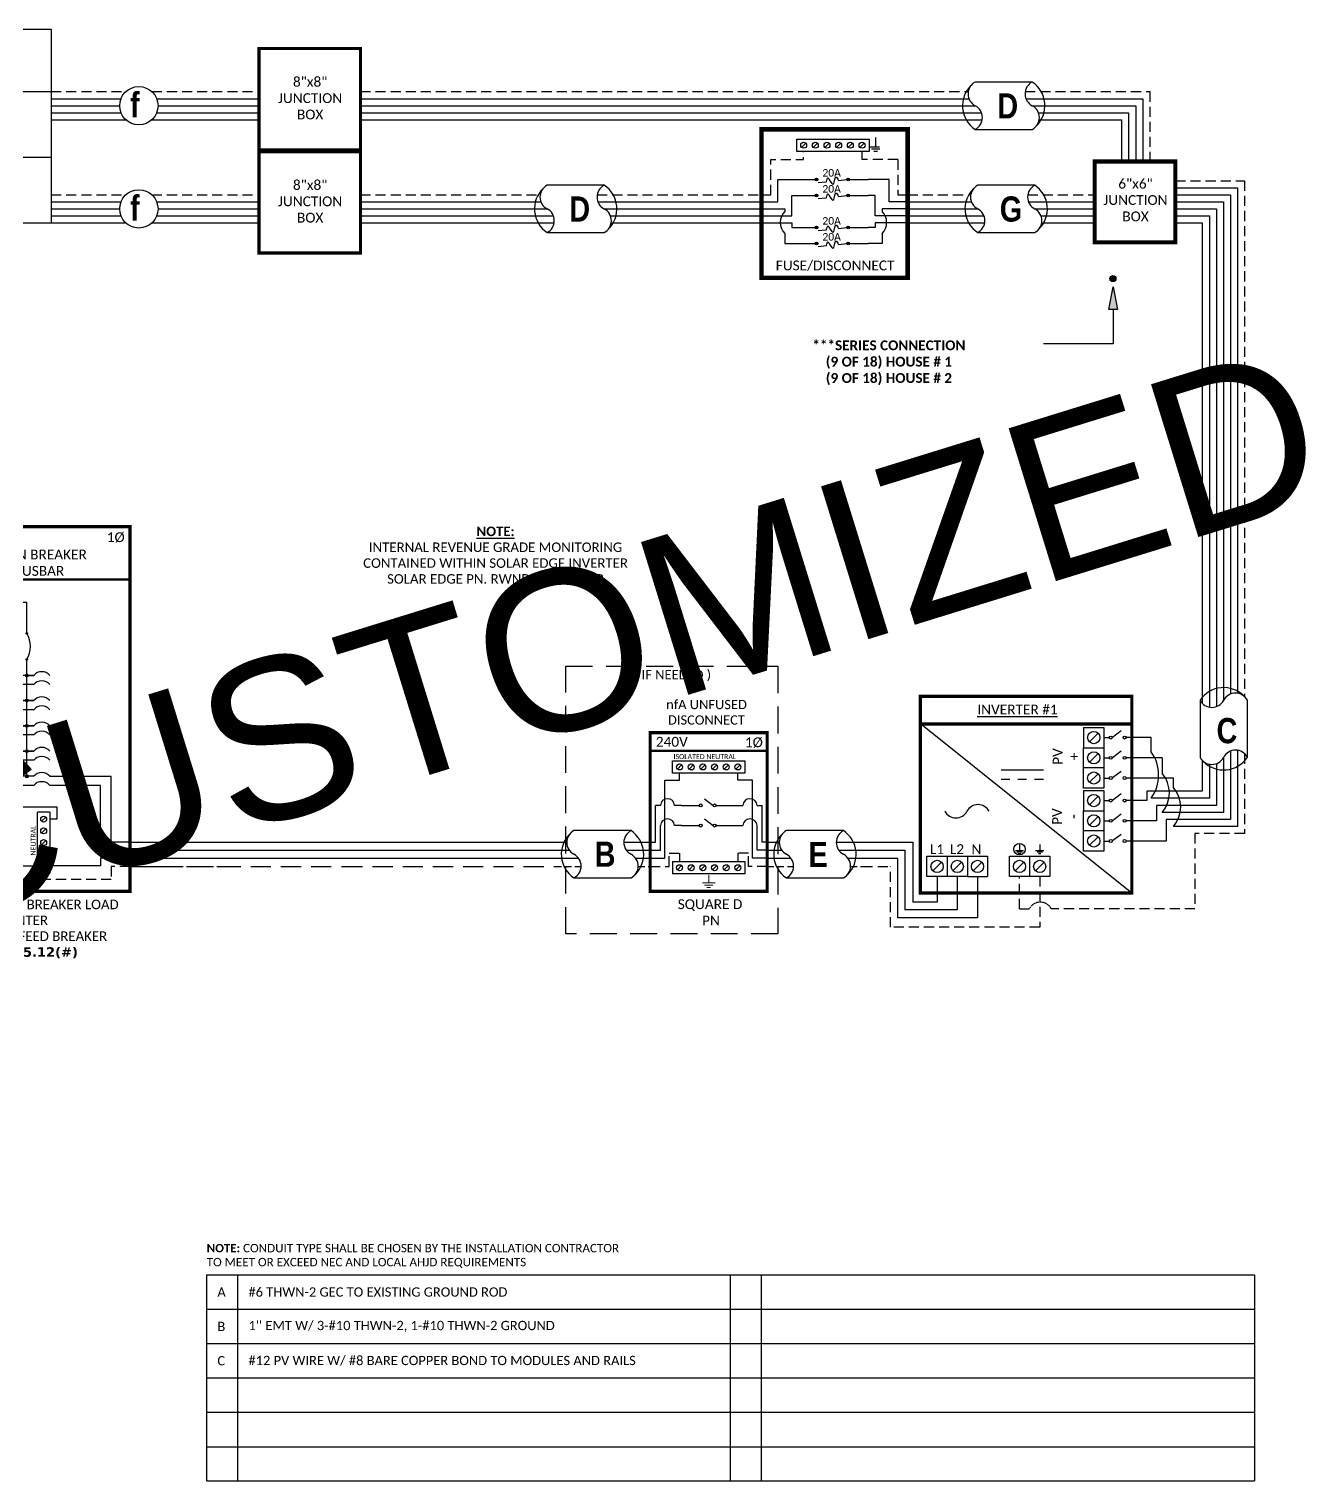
# Model space of a CAD drawing. Header units: feet. Extents: x 14802 to 15625, y 20870 to 21411.
# Drawn here: x 15149 to 15625, y 20870 to 21411 of the extents above; entities that cross this region are included whole.
import ezdxf

# ---------------------------------------------------------------- set-up
doc = ezdxf.new("R2010")
doc.units = ezdxf.units.FT
doc.header["$MEASUREMENT"] = 0
doc.linetypes.add('DASHED', pattern=[0.75, 0.5, -0.25])
doc.linetypes.add('HIDDEN', pattern=[0.375, 0.25, -0.125])
doc.layers.add('TEXT', color=7, linetype='Continuous')
doc.layers.add('Z - TITLEBLOCK TXT', color=7, linetype='Continuous')
doc.styles.add('ONE LINE TXT', font='techb___.ttf')
doc.styles.get("Standard").update_dxf_attribs({"font": 'CALIBRI.TTF'})
doc.styles.add('TITLE BBLOCK TEXT', font='ARIALUNI.TTF')

# ---------------------------------------------------------------- blocks, each defined once
blk = doc.blocks.new('*T19')
at = {"color": 0, "lineweight": -2, "transparency": 16777216}
for p, q in [((0, 0), (165.11, 0)), ((0, 0), (0, -72.27)), ((165.11, 0), (165.11, -72.27)), ((0, -23.32), (165.11, -23.32)), ((0, -47.8), (165.11, -47.8)), ((0, -72.27), (165.11, -72.27))]:
    blk.add_line(p, q, dxfattribs=at)
at = {"color": 0, "linetype": 'Continuous', "transparency": 16777216, "char_height": 3.4544, "width": 156.9097, "attachment_point": 5}
for s, insert in [('{\\fCalibri|b0|i0|c0;#VALUE!', (82.56, -11.66)), ('{\\fCalibri|b0|i0|c0;^J^J*TERMINATED INSIDE INVERTER 1', (82.56, -35.56)), ('{\\fCalibri|b0|i0|c0;^J^J*TERMINATED INSIDE INVERTER 2', (82.56, -60.03))]:
    blk.add_mtext(s, dxfattribs=dict(at, insert=insert))
blk = doc.blocks.new('8x8box')
at = {"lineweight": 50, "const_width": 1.19}
blk.add_lwpolyline([(37.78, 0), (0, 0), (0, 37.78), (37.78, 37.78)], close=True, dxfattribs=at)
at = {"color": 1, "insert": (19.03, 19.26), "char_height": 3.6576, "attachment_point": 5}
blk.add_mtext_dynamic_manual_height_columns('8"x8"  JUNCTION BOX ', width=0.4767, gutter_width=7.17, heights=[0], dxfattribs=at)
blk = doc.blocks.new('fuseBox')
at = {"linetype": 'Continuous'}
h = blk.add_hatch(color=1, dxfattribs=at)
h.dxf.hatch_style = 1
edge = h.paths.add_edge_path()
edge.add_arc((20.51, 36.67), 0.513, 0, 360)
h = blk.add_hatch(color=1, dxfattribs=at)
h.dxf.hatch_style = 1
edge = h.paths.add_edge_path()
edge.add_arc((32.29, 36.67), 0.513, 0, 360)
h = blk.add_hatch(color=1, dxfattribs=at)
h.dxf.hatch_style = 1
edge = h.paths.add_edge_path()
edge.add_arc((20.51, 30.71), 0.513, 0, 360)
h = blk.add_hatch(color=1, dxfattribs=at)
h.dxf.hatch_style = 1
edge = h.paths.add_edge_path()
edge.add_arc((32.29, 30.71), 0.513, 0, 360)
h = blk.add_hatch(color=1, dxfattribs=at)
h.dxf.hatch_style = 1
edge = h.paths.add_edge_path()
edge.add_arc((20.51, 18.78), 0.513, 0, 360)
h = blk.add_hatch(color=1, dxfattribs=at)
h.dxf.hatch_style = 1
edge = h.paths.add_edge_path()
edge.add_arc((32.29, 18.78), 0.513, 0, 360)
h = blk.add_hatch(color=1, dxfattribs=at)
h.dxf.hatch_style = 1
edge = h.paths.add_edge_path()
edge.add_arc((20.51, 12.82), 0.513, 0, 360)
h = blk.add_hatch(color=1, dxfattribs=at)
h.dxf.hatch_style = 1
edge = h.paths.add_edge_path()
edge.add_arc((32.29, 12.82), 0.513, 0, 360)
at = {"color": 1, "linetype": 'Continuous'}
for p, q in [((13.11, 47.14), (13.11, 51.68)), ((13.11, 51.68), (40.06, 51.68)), ((40.06, 51.68), (40.06, 47.14)), ((40.06, 47.14), (13.11, 47.14)), ((21.13, 35.49), (24.23, 35.83)), ((28.69, 36.32), (31.79, 36.67)), ((21.13, 29.52), (24.23, 29.87)), ((28.69, 30.36), (31.79, 30.71)), ((21.13, 17.59), (24.23, 17.93)), ((28.69, 18.42), (31.79, 18.77)), ((21.13, 11.64), (24.23, 11.99)), ((28.69, 12.48), (31.79, 12.82))]:
    blk.add_line(p, q, dxfattribs=at)
at = {"color": 4, "linetype": 'Continuous'}
for p, q in [((16.49, 50.19), (14.92, 48.62)), ((20.84, 50.19), (19.27, 48.62)), ((25.19, 50.19), (23.62, 48.62)), ((29.54, 50.19), (27.97, 48.62)), ((33.89, 50.19), (32.32, 48.62)), ((38.25, 50.19), (36.67, 48.62))]:
    blk.add_line(p, q, dxfattribs=at)
at = {"color": 92, "linetype": 'HIDDEN', "ltscale": 15}
for p, q in [((37.46, 44.06), (37.46, 47.14)), ((50.81, 44.06), (37.46, 44.06)), ((50.81, 44.06), (50.81, 30.94)), ((0, 30.94), (3.44, 30.94)), ((50.81, 30.94), (54.46, 30.94))]:
    blk.add_line(p, q, dxfattribs=at)
at = {"color": 10, "linetype": 'Continuous'}
for p, q in [((0, 23.07), (11.3, 23.07)), ((54.35, 23.07), (42.32, 23.07))]:
    blk.add_line(p, q, dxfattribs=at)
at = {"color": 7, "linetype": 'Continuous'}
blk.add_line((42.32, 18.78), (39.7, 18.78), dxfattribs=at)
at = {"lineweight": 50, "const_width": 1.71}
blk.add_lwpolyline([(54.46, 0), (0, 0), (0, 55.36), (54.46, 55.36)], close=True, dxfattribs=at)
blk.add_lwpolyline([(54.46, 0), (0, 0), (0, 55.36), (54.46, 55.36)], close=True, dxfattribs=at)
at = {"color": 92, "linetype": 'HIDDEN', "ltscale": 15, "flags": 128}
for points in [[(40.18, 48.76), (44.87, 48.76)], [(42.53, 52.26), (42.53, 48.76)], [(3.44, 30.94), (3.44, 44.06), (15.71, 44.06), (15.71, 47.14)], [(44.05, 47.89), (41, 47.89)], [(43.24, 47.02), (41.81, 47.02)]]:
    blk.add_lwpolyline(points, dxfattribs=at)
at = {"color": 10, "linetype": 'Continuous', "flags": 128}
for points in [[(0, 28.32), (6.06, 28.32), (6.06, 36.67), (13.92, 36.67)], [(54.34, 28.32), (47.56, 28.32), (47.56, 36.67), (39.7, 36.67)], [(11.3, 23.07), (11.3, 30.71), (13.92, 30.71)], [(42.32, 23.07), (42.32, 30.71), (39.7, 30.71)]]:
    blk.add_lwpolyline(points, dxfattribs=at)
at = {"color": 1, "linetype": 'Continuous', "flags": 128}
for points in [[(13.92, 36.67), (20.51, 36.67)], [(32.29, 36.67), (39.7, 36.67)], [(13.92, 30.71), (20.51, 30.71)], [(13.92, 30.71), (20.51, 30.71)], [(32.29, 30.71), (39.7, 30.71)], [(13.92, 18.78), (20.51, 18.78)], [(32.29, 18.78), (39.7, 18.78)], [(13.92, 12.82), (20.51, 12.82)], [(13.92, 12.82), (20.51, 12.82)], [(32.29, 12.82), (39.7, 12.82)]]:
    blk.add_lwpolyline(points, dxfattribs=at)
at = {"color": 7, "linetype": 'Continuous', "flags": 128}
for points in [[(0, 25.7), (8.68, 25.7), (8.68, 24.74)], [(54.34, 25.7), (44.94, 25.7), (44.94, 24.74)], [(0, 20.45), (11.3, 20.45), (11.3, 18.78)], [(8.68, 16.48), (8.68, 12.82), (13.92, 12.82)], [(11.3, 18.78), (13.92, 18.78)], [(44.94, 16.48), (44.94, 12.82), (39.7, 12.82)], [(54.35, 20.45), (42.32, 20.45), (42.32, 18.78)]]:
    blk.add_lwpolyline(points, dxfattribs=at)
at = {"color": 4, "linetype": 'Continuous'}
for centre in [(15.71, 49.41), (20.06, 49.41), (24.41, 49.41), (28.76, 49.41), (33.11, 49.41), (37.46, 49.41)]:
    blk.add_circle(centre, 1.11, dxfattribs=at)
at = {"color": 1, "linetype": 'Continuous'}
for centre in [(20.51, 36.67), (32.29, 36.67), (20.51, 30.71), (32.29, 30.71), (20.51, 18.78), (32.29, 18.78), (20.51, 12.82), (32.29, 12.82)]:
    blk.add_circle(centre, 0.513, dxfattribs=at)
at = {"color": 7, "linetype": 'Continuous'}
for centre, start, end in [((12.9, 20.61), 135.6055, 224.3945), ((40.72, 20.61), 315.6055, 44.3945)]:
    blk.add_arc(centre, 5.91, start, end, dxfattribs=at)
at = {"color": 1, "linetype": 'Continuous'}
for points in [[(24.22, 35.83), (24.73, 37.23), (26.6, 34.74), (27.76, 37.57), (28.69, 36.32)], [(24.22, 29.87), (24.73, 31.27), (26.6, 28.78), (27.76, 31.61), (28.69, 30.36)], [(24.22, 17.93), (24.73, 19.33), (26.6, 16.84), (27.76, 19.67), (28.69, 18.42)], [(24.22, 11.99), (24.73, 13.39), (26.6, 10.89), (27.76, 13.72), (28.69, 12.48)]]:
    blk.add_spline(points, degree=3, dxfattribs=at)
for p in [(22.68, 37.74), (22.68, 31.77), (22.68, 19.84), (22.68, 13.89)]:
    blk.add_text('20A', height=2.778, dxfattribs=at).set_placement(p)
at = {"color": 1, "insert": (27.44, 4.5), "char_height": 3.6576, "attachment_point": 5}
blk.add_mtext_dynamic_manual_height_columns('FUSE/DISCONNECT', width=59.2773, gutter_width=7.17, heights=[0], dxfattribs=at)
blk = doc.blocks.new('*U28')
at = {"color": 7, "linetype": 'Continuous'}
for p, q in [((-7.14, 13.31), (-28.39, 13.31)), ((-28.39, -4.31), (-7.14, -4.31))]:
    blk.add_line(p, q, dxfattribs=at)
at = {"color": 7}
for p, q in [((-35.53, 9), (-31.05, 9)), ((-9.81, 9), (0, 9))]:
    blk.add_line(p, q, dxfattribs=at)
at = {"color": 10}
for p, q in [((-35.53, 6), (-30.11, 6)), ((-8.87, 6), (0, 6))]:
    blk.add_line(p, q, dxfattribs=at)
at = {"color": 253}
for p, q in [((-35.53, 3), (-26.66, 3)), ((-5.41, 3), (0, 3))]:
    blk.add_line(p, q, dxfattribs=at)
at = {"color": 92, "linetype": 'HIDDEN', "ltscale": 10}
for p, q in [((-4.48, 0), (0, 0)), ((-35.53, 0), (-25.72, 0))]:
    blk.add_line(p, q, dxfattribs=at)
at = {"color": 7, "linetype": 'Continuous'}
for centre, start, end in [((-22.54, 4.5), 133.9732, 236.4265), ((-12.99, 4.5), 313.9732, 56.4265)]:
    blk.add_arc(centre, 10.58, start, end, dxfattribs=at)
at = {"linetype": 'Continuous'}
for centre, start, end in [((-26.08, 8.91), 117.6639, 242.3361), ((-4.83, 8.91), 117.6639, 242.3361), ((-30.7, 0.09), 297.6639, 62.3361), ((-9.45, 0.09), 297.6639, 62.3361)]:
    blk.add_arc(centre, 4.98, start, end, dxfattribs=at)
blk = doc.blocks.new('*U22')
at = {"color": 7}
blk.add_line((-79.14, 9), (0, 9), dxfattribs=at)
at = {"color": 10}
blk.add_line((-79.14, 6), (0, 6), dxfattribs=at)
at = {"color": 253}
blk.add_line((-79.14, 3), (0, 3), dxfattribs=at)
at = {"color": 92, "linetype": 'DASHED', "ltscale": 15}
blk.add_line((-79.14, 0), (0, 0), dxfattribs=at)
blk = doc.blocks.new('breakerPanel')
at = {"linetype": 'Continuous'}
h = blk.add_hatch(color=1, dxfattribs=at)
h.dxf.hatch_style = 1
edge = h.paths.add_edge_path()
edge.add_arc((-42.47, 86.8), 0.291, 0, 360)
h = blk.add_hatch(color=1, dxfattribs=at)
h.dxf.hatch_style = 1
edge = h.paths.add_edge_path()
edge.add_arc((-38.44, 86.8), 0.291, 0, 360)
h = blk.add_hatch(color=1, dxfattribs=at)
h.dxf.hatch_style = 1
edge = h.paths.add_edge_path()
edge.add_arc((-42.47, 77.16), 0.291, 0, 360)
h = blk.add_hatch(color=1, dxfattribs=at)
h.dxf.hatch_style = 1
edge = h.paths.add_edge_path()
edge.add_arc((-38.44, 77.16), 0.291, 0, 360)
h = blk.add_hatch(color=1, dxfattribs=at)
h.dxf.hatch_style = 1
edge = h.paths.add_edge_path()
edge.add_arc((-38.44, 71.16), 0.528, 0, 360)
h = blk.add_hatch(color=1, dxfattribs=at)
h.dxf.hatch_style = 1
edge = h.paths.add_edge_path()
edge.add_arc((-42.47, 67.78), 0.528, 0, 360)
h = blk.add_hatch(color=1, dxfattribs=at)
h.dxf.hatch_style = 1
edge = h.paths.add_edge_path()
edge.add_arc((-38.44, 61.76), 0.528, 0, 360)
h = blk.add_hatch(color=1, dxfattribs=at)
h.dxf.hatch_style = 1
edge = h.paths.add_edge_path()
edge.add_arc((-42.47, 58.38), 0.528, 0, 360)
h = blk.add_hatch(color=1, dxfattribs=at)
h.dxf.hatch_style = 1
edge = h.paths.add_edge_path()
edge.add_arc((-42.47, 48.98), 0.528, 0, 360)
h = blk.add_hatch(color=1, dxfattribs=at)
h.dxf.hatch_style = 1
edge = h.paths.add_edge_path()
edge.add_arc((-38.44, 52.36), 0.528, 0, 360)
h = blk.add_hatch(color=1, dxfattribs=at)
h.dxf.hatch_style = 1
edge = h.paths.add_edge_path()
edge.add_arc((-38.44, 42.95), 0.528, 0, 360)
h = blk.add_hatch(color=1, dxfattribs=at)
h.dxf.hatch_style = 1
edge = h.paths.add_edge_path()
edge.add_arc((-42.47, 39.58), 0.528, 0, 360)
h = blk.add_hatch(color=1, dxfattribs=at)
h.dxf.hatch_style = 1
edge = h.paths.add_edge_path()
edge.add_arc((-38.44, 33.55), 0.528, 0, 360)
h = blk.add_hatch(color=1, dxfattribs=at)
h.dxf.hatch_style = 1
edge = h.paths.add_edge_path()
edge.add_arc((-42.47, 30.17), 0.528, 0, 360)
at = {"color": 253, "linetype": 'Continuous'}
for p, q in [((-100.73, 90.2), (-100.73, 109.7)), ((-76.04, 90.2), (-100.73, 90.2)), ((-76.04, 90.2), (-76.04, 22.16)), ((-76.04, 22.16), (-27.25, 22.16)), ((-27.25, 22.16), (-27.25, 17.57)), ((-27.25, 17.57), (-29.89, 17.57)), ((-11.01, 0.16), (-29.89, 0.16)), ((0, 3), (-11.01, 3)), ((-11.01, 3), (-11.01, 0.16))]:
    blk.add_line(p, q, dxfattribs=at)
at = {"color": 10, "linetype": 'Continuous'}
for p, q in [((-94.24, 94.51), (-94.24, 109.7)), ((-42.47, 94.51), (-94.24, 94.51)), ((-42.47, 87.09), (-42.47, 94.51)), ((-42.47, 30.17), (-42.47, 76.87)), ((-35.88, 67.78), (-45.04, 67.78)), ((-35.88, 58.38), (-45.04, 58.38)), ((-35.88, 48.98), (-45.04, 48.98)), ((-35.88, 39.58), (-45.04, 39.58)), ((-35.88, 30.17), (-45.04, 30.17)), ((-10.98, 30.17), (-29.89, 30.17)), ((-10.98, 6), (-10.98, 30.17)), ((0, 6), (-10.98, 6))]:
    blk.add_line(p, q, dxfattribs=at)
at = {"color": 7, "linetype": 'Continuous'}
for p, q in [((-87.75, 98.34), (-87.75, 109.7)), ((-38.44, 98.34), (-87.75, 98.34)), ((-38.44, 87.09), (-38.44, 98.34)), ((-38.44, 61.76), (-38.44, 76.87)), ((-35.88, 71.16), (-45.04, 71.16)), ((-38.44, 71.16), (-35.88, 71.16)), ((-45.04, 61.76), (-35.88, 61.76)), ((-35.88, 61.76), (-45.04, 61.76)), ((-38.44, 52.36), (-38.44, 61.76)), ((-45.04, 52.36), (-35.88, 52.36)), ((-35.88, 52.36), (-45.04, 52.36)), ((-38.44, 42.95), (-38.44, 52.36)), ((-45.04, 42.95), (-35.88, 42.95)), ((-35.88, 42.95), (-45.04, 42.95)), ((-38.44, 33.55), (-38.44, 42.95)), ((-35.88, 33.55), (-45.04, 33.55)), ((-6.96, 9), (-6.96, 33.55))]:
    blk.add_line(p, q, dxfattribs=at)
at = {"lineweight": 50}
blk.add_line((-80.92, 106.95), (0, 106.95), dxfattribs=at)
at = {"color": 7}
for p, q in [((-29.89, 33.55), (-6.96, 33.55)), ((0, 9), (-6.96, 9))]:
    blk.add_line(p, q, dxfattribs=at)
at = {"color": 1, "linetype": 'Continuous'}
for p, q in [((-51.03, -2.51), (-51.03, 20.23)), ((-46.49, 20.23), (-51.03, 20.23)), ((-46.49, 20.23), (-46.49, -2.51)), ((-34.43, -2.43), (-34.43, 20.16)), ((-29.89, 20.16), (-34.43, 20.16)), ((-29.89, 20.16), (-29.89, -2.43)), ((-46.49, -2.51), (-51.03, -2.51)), ((-29.89, -2.43), (-34.43, -2.43))]:
    blk.add_line(p, q, dxfattribs=at)
at = {"color": 4, "linetype": 'Continuous'}
for p, q in [((-47.97, 18.28), (-49.55, 16.71)), ((-31.37, 18.35), (-32.94, 16.78)), ((-47.97, 13.93), (-49.55, 12.36)), ((-31.37, 14), (-32.94, 12.43)), ((-47.97, 9.58), (-49.55, 8.01)), ((-31.37, 9.65), (-32.94, 8.08)), ((-47.97, 5.23), (-49.55, 3.66)), ((-47.97, 0.88), (-49.55, -0.69)), ((-31.37, 5.3), (-32.94, 3.73)), ((-31.37, 0.95), (-32.94, -0.62))]:
    blk.add_line(p, q, dxfattribs=at)
at = {"color": 92, "linetype": 'HIDDEN', "ltscale": 15}
for p, q in [((-51.03, 4.44), (-106.89, 4.44)), ((-106.89, 4.44), (-106.89, -4.87)), ((-75.84, -4.96), (-75.84, 0.09)), ((-75.84, 0.09), (-51.03, 0.09)), ((0, 0), (-6.96, 0)), ((-6.96, -4.96), (-75.84, -4.96)), ((-6.96, 0), (-6.96, -4.96))]:
    blk.add_line(p, q, dxfattribs=at)
at = {"color": 92, "linetype": 'Continuous', "ltscale": 15}
blk.add_line((-34.43, 0.09), (-46.49, 0.09), dxfattribs=at)
at = {"color": 92, "ltscale": 15}
blk.add_line((-106.89, -4.87), (-106.89, -24.84), dxfattribs=at)
at = {"lineweight": 50, "const_width": 1.19}
for points in [[(-103.67, 109.7), (-103.67, 126.59), (-84.82, 126.59), (-84.82, 109.7)], [(-80.92, -9.3), (-80.92, 126.59), (0, 126.59), (0, -9.3)]]:
    blk.add_lwpolyline(points, close=True, dxfattribs=at)
at = {"color": 92, "linetype": 'Continuous', "lineweight": 5, "ltscale": 0.05, "flags": 128}
for points in [[(-45.88, 10.97), (-41.2, 10.97)], [(-43.54, 13.81), (-43.54, 10.97)], [(-42.01, 10.1), (-45.07, 10.1)], [(-42.82, 9.23), (-44.25, 9.23)]]:
    blk.add_lwpolyline(points, dxfattribs=at)
at = {"color": 92, "linetype": 'Continuous', "ltscale": 4, "flags": 128}
for points in [[(-115.37, -24.84), (-98.41, -24.84)], [(-101.35, -27.98), (-112.43, -27.98)], [(-104.29, -31.12), (-109.49, -31.12)]]:
    blk.add_lwpolyline(points, dxfattribs=at)
at = {"linetype": 'Continuous'}
blk.add_circle((-94.24, 118.15), 7.15, dxfattribs=at)
at = {"color": 1, "linetype": 'Continuous'}
for centre, radius in [((-42.47, 86.8), 0.291), ((-38.44, 86.8), 0.291), ((-42.47, 77.16), 0.291), ((-38.44, 77.16), 0.291), ((-38.44, 71.16), 0.528), ((-42.47, 67.78), 0.528), ((-38.44, 61.76), 0.528), ((-42.47, 58.38), 0.528), ((-42.47, 48.98), 0.528), ((-38.44, 52.36), 0.528), ((-38.44, 42.95), 0.528), ((-42.47, 39.58), 0.528), ((-38.44, 33.55), 0.528), ((-42.47, 30.17), 0.528)]:
    blk.add_circle(centre, radius, dxfattribs=at)
at = {"color": 4, "linetype": 'Continuous'}
for centre in [(-48.76, 17.49), (-32.16, 17.57), (-48.76, 13.14), (-32.16, 13.21), (-48.76, 8.79), (-48.76, 4.44), (-32.16, 8.86), (-32.16, 4.51), (-48.76, 0.09), (-32.16, 0.16)]:
    blk.add_circle(centre, 1.11, dxfattribs=at)
at = {"color": 1, "linetype": 'Continuous'}
for centre, radius, start, end in [((-50.14, 81.98), 9.06, 327.8708, 32.1292), ((-46.11, 81.98), 9.06, 327.8708, 32.1292), ((-48.03, 68.62), 3.93, 40.3392, 139.6608), ((-32.88, 68.62), 3.93, 40.3392, 139.6608), ((-48.03, 65.24), 3.93, 40.3392, 139.6608), ((-32.88, 65.24), 3.93, 40.3392, 139.6608), ((-48.03, 59.21), 3.93, 40.3392, 139.6608), ((-48.03, 55.84), 3.93, 40.3392, 139.6608), ((-32.88, 59.21), 3.93, 40.3392, 139.6608), ((-32.88, 55.84), 3.93, 40.3392, 139.6608), ((-48.03, 49.81), 3.93, 40.3392, 139.6608), ((-48.03, 46.43), 3.93, 40.3392, 139.6608), ((-32.88, 49.81), 3.93, 40.3392, 139.6608), ((-32.88, 46.43), 3.93, 40.3392, 139.6608), ((-48.03, 40.41), 3.93, 40.3392, 139.6608), ((-32.88, 40.41), 3.93, 40.3392, 139.6608), ((-48.03, 37.03), 3.93, 40.3392, 139.6608), ((-32.88, 37.03), 3.93, 40.3392, 139.6608), ((-48.03, 31.01), 3.93, 40.3392, 139.6608), ((-32.88, 31.01), 3.93, 40.3392, 139.6608), ((-48.03, 27.63), 3.93, 40.3392, 139.6608), ((-32.88, 27.63), 3.93, 40.3392, 139.6608)]:
    blk.add_arc(centre, radius, start, end, dxfattribs=at)
at = {"color": 253, "linetype": 'Continuous', "style": 'ONE LINE TXT'}
blk.add_text('M', height=9.38, dxfattribs=at).set_placement((-98.8, 113.43))
at = {"color": 4, "linetype": 'Continuous'}
blk.add_text('NEUTRAL', height=1.874, rotation=90, dxfattribs=at).set_placement((-35.08, 4.08))
at = {"color": 1, "attachment_point": 5}
for s, width, gutter_width, heights, insert, char_height in [('EXISTING\\P1Ø 120/240V UTILITY METER', 37.8067, 7.17, [0], (-123.64, 118), 3.5433), ('1Ø', 0.1481, 0.75, [0], (-5.31, 122.54), 3.658), ('240V', 0.1481, 0.75, [0], (-72.39, 122.54), 3.658), ('serA MAIN BREAKER\\PnwA BUSBAR', 72.4998, 0.75, [0], (-39.75, 113.14), 3.6576), ('EXISTING MAIN BREAKER LOAD CENTER\\P2pocA BACK FEED BREAKER \\P{\\fVerdana|b1|i0|c0|p34;NEC 705.12(#)}', 79.2627, 97.94, [154.49], (-39.35, -23.38), 3.5433)]:
    blk.add_mtext_dynamic_manual_height_columns(s, width=width, gutter_width=gutter_width, heights=heights, dxfattribs=dict(at, insert=insert, char_height=char_height))
at = {"color": 4, "linetype": 'Continuous', "insert": (-46.25, 82.15), "char_height": 1.874, "attachment_point": 5, "rotation": 90}
blk.add_mtext_dynamic_manual_height_columns('2pserA\\PMAIN', width=0.1481, gutter_width=0.75, heights=[0], dxfattribs=at)
blk = doc.blocks.new('*U24')
at = {"color": 7}
blk.add_blockref('breakerPanel', (0, 0), dxfattribs=at)
blk = doc.blocks.new('unfusedDisconnect')
at = {"lineweight": 50}
blk.add_line((-43.61, 43.06), (0, 43.06), dxfattribs=at)
at = {"color": 1, "linetype": 'Continuous'}
for p, q in [((-35.27, 34.78), (-35.27, 39.32)), ((-35.27, 39.32), (-8.32, 39.32)), ((-8.32, 39.32), (-8.32, 34.78)), ((-8.32, 34.78), (-35.27, 34.78)), ((-31.89, 22.73), (-25.32, 22.73)), ((-23.43, 25.18), (-20.16, 22.74)), ((-19.08, 22.73), (-11.7, 22.73)), ((-23.43, 17.65), (-20.16, 15.2)), ((-31.89, 15.2), (-25.32, 15.2)), ((-19.08, 15.2), (-11.7, 15.19)), ((-35.27, 1.76), (-8.32, 1.76)), ((-35.27, 1.76), (-35.27, -2.78)), ((-8.32, 1.76), (-8.32, -2.78)), ((-8.32, -2.78), (-35.27, -2.78))]:
    blk.add_line(p, q, dxfattribs=at)
at = {"color": 4, "linetype": 'Continuous'}
for p, q in [((-31.89, 37.83), (-33.46, 36.26)), ((-27.53, 37.83), (-29.11, 36.26)), ((-23.18, 37.83), (-24.76, 36.26)), ((-18.83, 37.83), (-20.41, 36.26)), ((-14.48, 37.83), (-16.06, 36.26)), ((-10.13, 37.83), (-11.7, 36.26)), ((-31.89, 0.28), (-33.46, -1.3)), ((-27.53, 0.28), (-29.11, -1.3)), ((-23.18, 0.28), (-24.76, -1.3)), ((-18.83, 0.28), (-20.41, -1.3)), ((-14.48, 0.28), (-16.06, -1.3)), ((-10.13, 0.28), (-11.7, -1.3))]:
    blk.add_line(p, q, dxfattribs=at)
at = {"color": 253, "linetype": 'Continuous'}
for p, q in [((-32.67, 32.17), (-32.67, 34.78)), ((-10.92, 32.17), (-10.92, 34.78)), ((-38.16, 3), (-38.16, 32.17)), ((-38.16, 32.17), (-32.67, 32.17)), ((-5.43, 32.17), (-10.92, 32.17)), ((-5.43, 3), (-5.43, 32.17)), ((-43.61, 3), (-38.16, 3)), ((0, 3), (-5.43, 3))]:
    blk.add_line(p, q, dxfattribs=at)
at = {"color": 7, "linetype": 'Continuous'}
for p, q in [((-41.66, 9), (-41.66, 22.73)), ((-39.8, 22.73), (-41.66, 22.73)), ((-31.89, 22.73), (-34.52, 22.73)), ((-11.7, 22.73), (-9.07, 22.73)), ((-3.79, 22.73), (-1.93, 22.73)), ((-1.93, 9), (-1.93, 22.73))]:
    blk.add_line(p, q, dxfattribs=at)
at = {"color": 10, "linetype": 'Continuous'}
for p, q in [((-39.8, 6), (-39.8, 15.2)), ((-31.89, 15.2), (-34.52, 15.2)), ((-11.7, 15.2), (-9.07, 15.2)), ((-3.79, 6), (-3.79, 15.2)), ((-43.61, 6), (-39.8, 6)), ((0, 6), (-3.79, 6))]:
    blk.add_line(p, q, dxfattribs=at)
at = {"color": 7}
for p, q in [((-43.61, 9), (-41.66, 9)), ((0, 9), (-1.93, 9))]:
    blk.add_line(p, q, dxfattribs=at)
at = {"color": 92, "linetype": 'HIDDEN', "ltscale": 15}
for p, q in [((-43.61, 0), (-36.58, 0)), ((-36.58, 0), (-36.58, 4.9)), ((-36.58, 4.9), (-32.67, 4.9)), ((-32.67, 4.9), (-32.67, 1.76)), ((-7.01, 4.9), (-10.92, 4.9)), ((-10.92, 4.9), (-10.92, 1.76)), ((-7.01, 0), (-7.01, 4.9)), ((0, 0), (-7.01, 0))]:
    blk.add_line(p, q, dxfattribs=at)
at = {"lineweight": 50, "const_width": 1.19}
blk.add_lwpolyline([(-43.61, -9.34), (-43.61, 49.84), (0, 49.84), (0, -9.34)], close=True, dxfattribs=at)
at = {"color": 92, "linetype": 'Continuous', "lineweight": 5, "ltscale": 0.05, "flags": 128}
for points in [[(-21.8, -3.32), (-21.8, -6.17)], [(-24.14, -6.17), (-19.45, -6.17)], [(-20.27, -7.03), (-23.32, -7.03)], [(-21.08, -7.9), (-22.51, -7.9)]]:
    blk.add_lwpolyline(points, dxfattribs=at)
at = {"color": 4, "linetype": 'Continuous'}
for centre in [(-32.67, 37.05), (-28.32, 37.05), (-23.97, 37.05), (-19.62, 37.05), (-15.27, 37.05), (-10.92, 37.05), (-32.67, -0.51), (-28.32, -0.51), (-23.97, -0.51), (-19.62, -0.51), (-15.27, -0.51), (-10.92, -0.51)]:
    blk.add_circle(centre, 1.11, dxfattribs=at)
at = {"color": 1, "linetype": 'Continuous'}
for centre in [(-24.78, 22.73), (-19.62, 22.73), (-24.78, 15.2), (-19.62, 15.2)]:
    blk.add_circle(centre, 0.541, dxfattribs=at)
at = {"color": 7, "linetype": 'Continuous'}
for centre in [(-37.16, 22.58), (-6.43, 22.58)]:
    blk.add_arc(centre, 2.64, 3.2819, 176.7181, dxfattribs=at)
at = {"color": 10, "linetype": 'Continuous'}
for centre in [(-37.16, 15.04), (-6.43, 15.04)]:
    blk.add_arc(centre, 2.64, 3.2819, 176.7181, dxfattribs=at)
at = {"color": 4, "linetype": 'Continuous'}
blk.add_text('ISOLATED NEUTRAL', height=1.8743, dxfattribs=at).set_placement((-34.91, 39.97))
at = {"color": 1}
for s, width, gutter_width, heights, insert, char_height, attachment_point in [('\\A1;\\pi17.559;nfA UNFUSED\\P\\pi18.229;DISCONNECT', 64.922, 0, [11.89], (-55.21, 62.04), 3.4544, 1), ('240V', 0.1481, 0.75, [0], (-35.55, 46.4), 3.658, 5), ('1Ø', 0.1481, 0.75, [0], (-4.98, 46.1), 3.658, 5), ('\\A1;\\pi13.903,t32.191;SQUARE D\\P\\pi22.981,t41.269;PN', 51.6906, 0.203, [45.94], (-47.25, -12.27), 3.6576, 1)]:
    blk.add_mtext_dynamic_manual_height_columns(s, width=width, gutter_width=gutter_width, heights=heights, dxfattribs=dict(at, insert=insert, char_height=char_height, attachment_point=attachment_point))
blk = doc.blocks.new('*U21')
at = {"color": 10, "linetype": 'DASHED', "ltscale": 20}
blk.add_lwpolyline([(-75.05, 74.56), (3.97, 74.56), (3.97, -25.17), (-75.05, -25.17)], close=True, dxfattribs=at)
at = {"color": 7}
for name, p in [('unfusedDisconnect', (0, 0)), ('*U28', (-43.61, 0))]:
    blk.add_blockref(name, p, dxfattribs=at)
at = {"color": 10, "insert": (-50.86, 73.16), "char_height": 3.4544, "attachment_point": 1}
blk.add_mtext_dynamic_manual_height_columns('\\A1;\\pi1.2092;( IF NEEDED )', width=30.7523, gutter_width=0, heights=[6.58], dxfattribs=at)
at = {"color": 1, "linetype": 'Continuous', "insert": (-64.3, 9.22), "char_height": 9.3833, "attachment_point": 1, "style": 'ONE LINE TXT'}
blk.add_mtext_dynamic_manual_height_columns('{\\W1;\\C256;B}', width=0.1385, gutter_width=2.13, heights=[0], dxfattribs=at)
blk = doc.blocks.new('*U25')
at = {"color": 7}
blk.add_line((-79.14, 9), (0, 9), dxfattribs=at)
at = {"color": 10}
blk.add_line((-79.14, 6), (0, 6), dxfattribs=at)
at = {"color": 253}
blk.add_line((-79.14, 3), (0, 3), dxfattribs=at)
at = {"color": 92, "linetype": 'DASHED', "ltscale": 15}
blk.add_line((-79.14, 0), (0, 0), dxfattribs=at)
at = {"color": 1, "insert": (-22.08, 115.96), "char_height": 3.5433, "attachment_point": 5}
blk.add_mtext_dynamic_manual_height_columns('{\\fCalibri|b1|i0|c0|p34;\\LNOTE:\\P}INTERNAL REVENUE GRADE MONITORING\\PCONTAINED WITHIN SOLAR EDGE INVERTER\\PSOLAR EDGE PN. RWND-3D-240-MB', width=99.534, gutter_width=7.17, heights=[0], dxfattribs=at)
blk = doc.blocks.new('6x6box')
at = {"lineweight": 50, "const_width": 1.53}
blk.add_lwpolyline([(30.1, 0), (0, 0), (0, 30.1), (30.1, 30.1)], close=True, dxfattribs=at)
at = {"color": 1, "insert": (15.24, 15.71), "char_height": 3.6576, "width": 0.4767, "attachment_point": 5}
blk.add_mtext('6"x6"  JUNCTION BOX  ', dxfattribs=at)
blk = doc.blocks.new('*T20')
at = {"linetype": 'ByBlock', "lineweight": -2, "transparency": 16777216}
for p, q in [((0, 0), (390.51, 0)), ((0, 0), (0, -76.8)), ((11.58, 0), (11.58, -76.8)), ((195.1, 0), (195.1, -76.8)), ((206.68, 0), (206.68, -76.8)), ((390.51, 0), (390.51, -76.8)), ((0, -12.8), (390.51, -12.8)), ((0, -25.61), (390.51, -25.61)), ((0, -38.41), (390.51, -38.41)), ((0, -51.22), (390.51, -51.22)), ((0, -64.02), (390.51, -64.02)), ((0, -76.8), (390.51, -76.8))]:
    blk.add_line(p, q, dxfattribs=at)
at = {"color": 0, "linetype": 'Continuous', "transparency": 16777216, "char_height": 3.4544, "attachment_point": 4}
for s, insert, width in [('{\\fCalibri|b0|i0|c0;A', (4.06, -6.4), 3.4544), ('{\\fCalibri|b0|i0|c0;#6 THWN-2 GEC TO EXISTING GROUND ROD', (15.65, -6.4), 175.3856), ('{\\fCalibri|b0|i0|c0;', (199.16, -6.4), 3.4544), ('{\\fCalibri|b0|i0|c0;', (210.74, -6.4), 175.7027), ('{\\fCalibri|b0|i0|c0;B', (4.06, -19.21), 3.4544), ("{\\fCalibri|b0|i0|c0;1'' EMT W/ 3-#10 THWN-2, 1-#10 THWN-2 GROUND", (15.65, -19.21), 175.3856), ('{\\fCalibri|b0|i0|c0;', (199.16, -19.21), 3.4544), ('{\\fCalibri|b0|i0|c0;', (210.74, -19.21), 175.7027), ('{\\fCalibri|b0|i0|c0;C', (4.06, -32.01), 3.4544), ('{\\fCalibri|b0|i0|c0;#12 PV WIRE W/ #8 BARE COPPER BOND TO MODULES AND RAILS', (15.65, -32.01), 175.3856), ('{\\fCalibri|b0|i0|c0;', (199.16, -32.01), 3.4544), ('{\\fCalibri|b0|i0|c0;', (210.74, -32.01), 175.7027), ('{\\fCalibri|b0|i0|c0;', (4.06, -44.82), 3.4544), ('{\\fCalibri|b0|i0|c0;', (15.65, -44.82), 175.3856), ('{\\fCalibri|b0|i0|c0;', (199.16, -44.82), 3.4544), ('{\\fCalibri|b0|i0|c0;', (210.74, -44.82), 175.7027), ('{\\fCalibri|b0|i0|c0;', (4.06, -57.62), 3.4544), ('{\\fCalibri|b0|i0|c0;', (15.65, -57.62), 175.3856), ('{\\fCalibri|b0|i0|c0;', (199.16, -57.62), 3.4544), ('{\\fCalibri|b0|i0|c0;', (210.74, -57.62), 175.7027), ('{\\fCalibri|b0|i0|c0;', (4.06, -70.41), 3.4544), ('{\\fCalibri|b0|i0|c0;', (15.65, -70.41), 175.3856), ('{\\fCalibri|b0|i0|c0;', (199.16, -70.41), 3.4544), ('{\\fCalibri|b0|i0|c0;', (210.74, -70.41), 175.7027)]:
    blk.add_mtext(s, dxfattribs=dict(at, insert=insert, width=width))
blk = doc.blocks.new('*U30')
at = {"color": 7}
for q in [(0, 0), (-31.05, 0)]:
    blk.add_line((-35.53, 0), q, dxfattribs=at)
at = {"color": 10}
for q in [(-30.11, -3), (0, -3)]:
    blk.add_line((-35.53, -3), q, dxfattribs=at)
at = {"color": 253}
for p, q in [((-35.53, -6), (-26.66, -6)), ((-26.66, -6), (0, -6))]:
    blk.add_line(p, q, dxfattribs=at)
at = {"color": 92, "linetype": 'HIDDEN', "ltscale": 10}
for p, q in [((-35.53, -9), (-25.72, -9)), ((-25.72, -9), (0, -9))]:
    blk.add_line(p, q, dxfattribs=at)

msp = doc.modelspace()

# ---------------------------------------------------------------- hatches: boundary and pattern name
h = msp.add_hatch(color=10)
h.dxf.hatch_style = 1
h.paths.add_polyline_path([(15551.05, 21306.28), (15552.68, 21314.82), (15554.31, 21306.28)])
at = {"linetype": 'Continuous'}
h = msp.add_hatch(color=254, dxfattribs=at)
h.dxf.hatch_style = 1
edge = h.paths.add_edge_path()
edge.add_arc((15552.61, 21317.84), 1.11, 0, 360)

# ---------------------------------------------------------------- linework, layer by layer
at = {"color": 7, "linetype": 'Continuous'}
for p, q in [((15522.54, 21391.11), (15501.3, 21391.11)), ((15157.02, 21382.29), (15182.55, 21382.29)), ((15196.83, 21382.29), (15234.49, 21382.29)), ((15272.27, 21382.29), (15501.3, 21382.29)), ((15522.54, 21382.29), (15561.09, 21382.29)), ((15561.09, 21382.29), (15561.09, 21361.51)), ((15157.02, 21377.05), (15184.85, 21377.05)), ((15194.54, 21377.05), (15234.49, 21377.05)), ((15272.27, 21377.05), (15503.89, 21377.05)), ((15501.3, 21373.48), (15522.54, 21373.48)), ((15525.14, 21377.05), (15555.85, 21377.05)), ((15555.85, 21377.05), (15555.85, 21361.51)), ((15363.07, 21352.65), (15341.82, 21352.65)), ((15523.47, 21352.65), (15502.22, 21352.65)), ((15575.89, 21349.08), (15596.39, 21349.08)), ((15596.39, 21349.08), (15596.39, 21163)), ((15157.02, 21343.84), (15182.55, 21343.84)), ((15196.83, 21343.84), (15234.49, 21343.84)), ((15272.27, 21343.84), (15341.82, 21343.84)), ((15363.07, 21343.84), (15421.67, 21343.84)), ((15476.13, 21343.84), (15502.22, 21343.84)), ((15523.47, 21343.84), (15545.78, 21343.84)), ((15575.89, 21343.84), (15591.15, 21343.84)), ((15591.15, 21343.84), (15591.15, 21158.33)), ((15157.02, 21338.59), (15184.85, 21338.59)), ((15194.54, 21338.59), (15234.49, 21338.59)), ((15272.27, 21338.59), (15344.42, 21338.59)), ((15365.66, 21338.59), (15421.67, 21338.59)), ((15476.13, 21338.59), (15504.82, 21338.59)), ((15526.06, 21338.59), (15545.78, 21338.59)), ((15575.89, 21338.59), (15585.91, 21338.59)), ((15585.91, 21338.59), (15585.91, 21159.55)), ((15341.82, 21335.02), (15363.07, 21335.02)), ((15502.22, 21335.02), (15523.47, 21335.02)), ((15585.06, 21160.71), (15585.06, 21139.46)), ((15602.69, 21139.46), (15602.69, 21160.71)), ((15559.65, 21088.85), (15480.88, 21151.88)), ((15596.39, 21141.76), (15596.39, 21116.31)), ((15585.91, 21138.3), (15585.91, 21126.8)), ((15591.15, 21137.09), (15591.15, 21121.55)), ((15526.7, 21134.62), (15510.93, 21134.62)), ((15514.23, 21131.21), (15510.93, 21131.21)), ((15520.46, 21131.21), (15517.17, 21131.21)), ((15526.7, 21131.21), (15523.4, 21131.21)), ((15585.91, 21126.8), (15565.24, 21126.8)), ((15565.24, 21126.8), (15565.24, 21123.32)), ((15565.24, 21123.32), (15557.5, 21123.32)), ((15591.15, 21121.55), (15568.82, 21121.55)), ((15568.82, 21121.55), (15568.82, 21115.79)), ((15568.82, 21115.79), (15557.5, 21115.79)), ((15596.39, 21116.31), (15572.4, 21116.31)), ((15572.4, 21116.31), (15572.4, 21108.25)), ((15459.34, 21107.81), (15478.04, 21107.81)), ((15478.04, 21107.81), (15478.04, 21085.43)), ((15572.4, 21108.25), (15557.5, 21108.25)), ((15487.09, 21095.02), (15487.09, 21085.43)), ((15487.09, 21085.43), (15478.04, 21085.43))]:
    msp.add_line(p, q, dxfattribs=at)
at = {"color": 10, "linetype": 'Continuous'}
for p, q in [((15157.02, 21384.91), (15183.24, 21384.91)), ((15196.33, 21384.91), (15234.49, 21384.91)), ((15272.27, 21384.91), (15498.96, 21384.91)), ((15520.21, 21384.91), (15563.71, 21384.91)), ((15563.71, 21384.91), (15563.71, 21361.51)), ((15157.02, 21379.67), (15183.24, 21379.67)), ((15196.33, 21379.67), (15234.49, 21379.67)), ((15272.27, 21379.67), (15503.63, 21379.67)), ((15524.88, 21379.67), (15558.47, 21379.67)), ((15558.47, 21379.67), (15558.47, 21361.51)), ((15157.02, 21346.46), (15183.24, 21346.46)), ((15196.33, 21346.46), (15234.49, 21346.46)), ((15272.27, 21346.46), (15339.49, 21346.46)), ((15360.73, 21346.46), (15421.67, 21346.46)), ((15476.13, 21346.46), (15499.89, 21346.46)), ((15521.13, 21346.46), (15545.78, 21346.46)), ((15575.89, 21351.7), (15599.02, 21351.7)), ((15575.89, 21346.46), (15593.77, 21346.46)), ((15593.77, 21346.46), (15593.77, 21160.52)), ((15599.02, 21351.7), (15599.01, 21163.32)), ((15157.02, 21341.22), (15183.24, 21341.22)), ((15196.33, 21341.22), (15234.49, 21341.22)), ((15272.27, 21341.22), (15344.16, 21341.22)), ((15365.4, 21341.22), (15421.67, 21341.22)), ((15476.13, 21341.22), (15504.56, 21341.22)), ((15525.8, 21341.22), (15545.78, 21341.22)), ((15575.89, 21341.22), (15588.53, 21341.22)), ((15588.53, 21341.22), (15588.53, 21158.13)), ((15566.88, 21146.8), (15557.5, 21146.8)), ((15566.88, 21141.54), (15566.88, 21146.8)), ((15599.01, 21142.07), (15599.01, 21113.69)), ((15570.94, 21139.27), (15557.5, 21139.27)), ((15570.94, 21139.27), (15570.94, 21133.45)), ((15588.53, 21136.89), (15588.53, 21124.18)), ((15593.77, 21139.27), (15593.77, 21118.93)), ((15575.13, 21131.73), (15557.5, 21131.73)), ((15575.13, 21128.2), (15575.13, 21131.79)), ((15588.53, 21124.18), (15566.88, 21124.18)), ((15593.77, 21118.93), (15570.94, 21118.93)), ((15599.01, 21113.69), (15575.13, 21113.69)), ((15459.34, 21104.81), (15475.1, 21104.81)), ((15475.1, 21104.81), (15475.1, 21082.62)), ((15494.63, 21095.02), (15494.63, 21082.62)), ((15494.63, 21082.62), (15475.1, 21082.62))]:
    msp.add_line(p, q, dxfattribs=at)
at = {"color": 1, "linetype": 'Continuous'}
for p, q in [((15541.69, 21150.57), (15549.23, 21150.57)), ((15541.69, 21150.57), (15541.69, 21143.04)), ((15549.23, 21150.57), (15549.23, 21143.04)), ((15549.23, 21146.8), (15551.26, 21146.8)), ((15555.65, 21149.26), (15552.39, 21146.82)), ((15541.69, 21127.97), (15541.69, 21143.04)), ((15541.69, 21143.04), (15549.23, 21143.04)), ((15541.69, 21127.97), (15541.69, 21143.04)), ((15549.23, 21143.04), (15549.23, 21127.97)), ((15549.23, 21143.04), (15549.23, 21135.5)), ((15555.65, 21141.73), (15552.39, 21139.29)), ((15549.23, 21135.5), (15541.69, 21135.5)), ((15549.23, 21139.27), (15551.26, 21139.27)), ((15549.23, 21131.73), (15551.26, 21131.73)), ((15555.65, 21134.19), (15552.39, 21131.75)), ((15549.23, 21127.97), (15541.69, 21127.97)), ((15541.69, 21127.09), (15549.23, 21127.09)), ((15541.69, 21127.09), (15541.69, 21119.55)), ((15549.23, 21127.09), (15549.23, 21119.55)), ((15555.65, 21125.78), (15552.39, 21123.34)), ((15541.69, 21104.49), (15541.69, 21119.55)), ((15541.69, 21119.55), (15549.23, 21119.55)), ((15549.23, 21123.32), (15551.26, 21123.32)), ((15549.23, 21119.55), (15549.23, 21112.02)), ((15549.23, 21115.79), (15551.26, 21115.79)), ((15555.65, 21118.25), (15552.39, 21115.81)), ((15549.23, 21112.02), (15541.69, 21112.02)), ((15549.23, 21112.02), (15549.23, 21104.49)), ((15555.65, 21110.71), (15552.39, 21108.27)), ((15549.23, 21104.49), (15541.69, 21104.49)), ((15549.23, 21108.25), (15551.26, 21108.25)), ((15483.33, 21102.55), (15498.39, 21102.55)), ((15483.33, 21095.02), (15483.33, 21102.55)), ((15483.33, 21102.55), (15490.86, 21102.55)), ((15490.86, 21102.55), (15490.86, 21095.02)), ((15498.39, 21102.55), (15498.39, 21095.02)), ((15498.39, 21102.55), (15505.93, 21102.55)), ((15505.93, 21102.55), (15505.93, 21095.02)), ((15514.03, 21102.55), (15529.1, 21102.55)), ((15514.03, 21095.02), (15514.03, 21102.55)), ((15514.03, 21102.55), (15521.57, 21102.55)), ((15521.57, 21102.55), (15521.57, 21095.02)), ((15529.1, 21102.55), (15529.1, 21095.02)), ((15498.39, 21095.02), (15483.33, 21095.02)), ((15498.39, 21095.02), (15505.93, 21095.02)), ((15529.1, 21095.02), (15514.03, 21095.02))]:
    msp.add_line(p, q, dxfattribs=at)
at = {"color": 4, "linetype": 'Continuous'}
for p, q in [((15547.07, 21148.41), (15543.85, 21145.2)), ((15547.07, 21140.88), (15543.85, 21137.66)), ((15547.07, 21133.34), (15543.85, 21130.13)), ((15547.07, 21124.93), (15543.85, 21121.71)), ((15547.07, 21117.39), (15543.85, 21114.18)), ((15547.07, 21109.86), (15543.85, 21106.65)), ((15488.7, 21100.39), (15485.49, 21097.18)), ((15496.23, 21100.39), (15493.02, 21097.18)), ((15503.77, 21100.39), (15500.55, 21097.18)), ((15519.41, 21100.39), (15516.19, 21097.18)), ((15526.94, 21100.39), (15523.73, 21097.18))]:
    msp.add_line(p, q, dxfattribs=at)
at = {"color": 92, "linetype": 'HIDDEN', "ltscale": 15}
for p, q in [((15601.64, 21140.83), (15601.64, 21111.07)), ((15601.64, 21111.07), (15583.13, 21111.07)), ((15583.13, 21111.07), (15583.13, 21082.98)), ((15459.34, 21098.81), (15469.69, 21098.81)), ((15469.69, 21076.11), (15469.69, 21098.81)), ((15517.8, 21082.98), (15517.8, 21095.02)), ((15525.33, 21095.02), (15525.33, 21076.11)), ((15517.8, 21082.98), (15521.4, 21082.98)), ((15583.13, 21082.98), (15529.64, 21082.98)), ((15525.33, 21076.11), (15469.69, 21076.11))]:
    msp.add_line(p, q, dxfattribs=at)
at = {"color": 253, "linetype": 'Continuous'}
for p, q in [((15459.34, 21101.81), (15472.42, 21101.81)), ((15472.42, 21079.66), (15472.42, 21101.81)), ((15502.16, 21095.02), (15502.16, 21079.66)), ((15502.16, 21079.66), (15472.42, 21079.66))]:
    msp.add_line(p, q, dxfattribs=at)
at = {"lineweight": 50, "const_width": 1.19}
for points in [[(15272.27, 21327.38), (15234.49, 21327.38), (15234.49, 21365.16), (15272.27, 21365.16)], [(15480.88, 21151.88), (15480.88, 21162.16), (15559.65, 21162.16), (15559.65, 21151.88)]]:
    msp.add_lwpolyline(points, close=True, dxfattribs=at)
at = {"color": 10, "flags": 128}
for points in [[(15551.05, 21306.28), (15552.68, 21314.82), (15554.31, 21306.28), (15551.05, 21306.28)], [(15552.68, 21306.28), (15552.68, 21293.49), (15526.77, 21293.49)]]:
    msp.add_lwpolyline(points, dxfattribs=at)
at = {"color": 7, "lineweight": 50, "const_width": 1.19}
msp.add_lwpolyline([(15480.88, 21088.85), (15480.88, 21162.16), (15559.65, 21162.16), (15559.65, 21088.85)], close=True, dxfattribs=at)
at = {"color": 92, "linetype": 'Continuous', "flags": 128}
for points in [[(15516.26, 21104.66), (15519.33, 21104.66)], [(15518.8, 21104.09), (15516.79, 21104.09)], [(15518.27, 21103.52), (15517.33, 21103.52)], [(15517.8, 21106.96), (15517.8, 21104.66)], [(15523.8, 21104.66), (15526.87, 21104.66)], [(15526.34, 21104.09), (15524.33, 21104.09)], [(15525.8, 21103.52), (15524.86, 21103.52)], [(15525.34, 21106.96), (15525.33, 21104.66)]]:
    msp.add_lwpolyline(points, dxfattribs=at)
at = {"color": 7, "linetype": 'Continuous'}
for centre, radius in [((15189.69, 21382.29), 7.14), ((15189.69, 21343.84), 7.14), ((15552.61, 21317.84), 1.11), ((15552.61, 21317.84), 1.11)]:
    msp.add_circle(centre, radius, dxfattribs=at)
at = {"color": 4, "linetype": 'Continuous'}
for centre in [(15545.46, 21146.8), (15545.46, 21139.27), (15545.46, 21131.73), (15545.46, 21123.32), (15545.46, 21115.79), (15545.46, 21108.25), (15487.09, 21098.79), (15494.63, 21098.79), (15502.16, 21098.79), (15517.8, 21098.79), (15525.33, 21098.79)]:
    msp.add_circle(centre, 2.27, dxfattribs=at)
at = {"color": 1, "linetype": 'Continuous'}
for centre in [(15551.81, 21146.8), (15556.96, 21146.8), (15551.81, 21139.27), (15556.96, 21139.27), (15551.81, 21131.73), (15556.96, 21131.73), (15551.81, 21123.32), (15556.96, 21123.32), (15551.81, 21115.79), (15556.96, 21115.79), (15551.81, 21108.25), (15556.96, 21108.25)]:
    msp.add_circle(centre, 0.541, dxfattribs=at)
at = {"color": 92, "linetype": 'Continuous'}
msp.add_circle((15517.8, 21105.22), 2.17, dxfattribs=at)
at = {"color": 7, "linetype": 'Continuous'}
for centre, start, end in [((15507.15, 21382.29), 133.9732, 236.4265), ((15516.69, 21382.29), 313.9732, 56.4265), ((15357.22, 21343.84), 313.9732, 56.4265), ((15517.62, 21343.84), 313.9732, 56.4265), ((15347.67, 21343.84), 133.9732, 236.4265), ((15508.07, 21343.84), 133.9732, 236.4265), ((15593.88, 21154.86), 43.9732, 146.4265), ((15593.88, 21145.31), 223.9732, 326.4265)]:
    msp.add_arc(centre, 10.58, start, end, dxfattribs=at)
at = {"linetype": 'Continuous'}
for centre, radius, start, end in [((15598.28, 21158.4), 4.98, 27.6639, 152.3361), ((15589.47, 21163.02), 4.98, 207.6639, 332.3361), ((15598.28, 21137.15), 4.98, 27.6639, 152.3361), ((15589.47, 21141.77), 4.98, 207.6639, 332.3361), ((15494.11, 21121.49), 4.65, 207.6639, 332.3361), ((15502.35, 21117.17), 4.65, 27.6639, 152.3361)]:
    msp.add_arc(centre, radius, start, end, dxfattribs=at)
at = {"color": 10, "linetype": 'Continuous'}
for centre, radius, start, end in [((15554.64, 21132.86), 15.01, 324.6607, 35.3393), ((15562.65, 21126.19), 11.02, 318.8055, 41.1945), ((15566.84, 21120.94), 11.02, 318.8055, 41.1945)]:
    msp.add_arc(centre, radius, start, end, dxfattribs=at)
at = {"color": 92, "linetype": 'HIDDEN', "ltscale": 0.3}
msp.add_arc((15525.52, 21080.82), 4.65, 27.6639, 152.3361, dxfattribs=at)
at = {"layer": 'TEXT', "color": 92, "linetype": 'HIDDEN', "ltscale": 15}
for p, q in [((15157.02, 21387.54), (15184.85, 21387.54)), ((15194.54, 21387.54), (15234.49, 21387.54)), ((15272.27, 21387.54), (15498.7, 21387.54)), ((15519.95, 21387.54), (15566.34, 21387.54)), ((15566.34, 21387.54), (15566.34, 21361.51)), ((15575.89, 21354.32), (15601.64, 21354.32)), ((15601.64, 21354.32), (15601.64, 21162.07)), ((15157.02, 21349.08), (15184.85, 21349.08)), ((15194.54, 21349.08), (15234.49, 21349.08)), ((15272.27, 21349.08), (15339.23, 21349.08)), ((15360.47, 21349.08), (15421.67, 21349.08)), ((15476.13, 21349.08), (15499.63, 21349.08)), ((15520.87, 21349.08), (15545.78, 21349.08))]:
    msp.add_line(p, q, dxfattribs=at)
at = {"layer": 'Z - TITLEBLOCK TXT', "linetype": 'Continuous'}
for centre, start, end in [((15503.61, 21386.7), 117.6639, 242.3361), ((15524.85, 21386.7), 117.6639, 242.3361), ((15498.99, 21377.89), 297.6639, 62.3361), ((15520.23, 21377.89), 297.6639, 62.3361), ((15344.13, 21348.24), 117.6639, 242.3361), ((15365.38, 21348.24), 117.6639, 242.3361), ((15504.53, 21348.24), 117.6639, 242.3361), ((15525.78, 21348.24), 117.6639, 242.3361), ((15339.51, 21339.43), 297.6639, 62.3361), ((15360.76, 21339.43), 297.6639, 62.3361), ((15499.91, 21339.43), 297.6639, 62.3361), ((15521.16, 21339.43), 297.6639, 62.3361)]:
    msp.add_arc(centre, 4.98, start, end, dxfattribs=at)

# ---------------------------------------------------------------- block references
for name, p in [('*T19', (14991.91, 21410.86)), ('*T20', (15214.89, 20946.56))]:
    msp.add_blockref(name, p)
at = {"color": 7}
for name, p in [('8x8box', (15234.49, 21365.83)), ('fuseBox', (15421.67, 21318.14)), ('6x6box', (15545.78, 21331.41)), ('*U24', (15186.39, 21098.81)), ('*U25', (15344.67, 21098.81)), ('*U21', (15423.81, 21098.81)), ('*U28', (15459.34, 21098.81)), ('*U22', (15265.53, 21098.81))]:
    msp.add_blockref(name, p, dxfattribs=at)
at = {"color": 3}
msp.add_blockref('*U30', (15221.92, 21107.81), dxfattribs=at)

# ---------------------------------------------------------------- texts
at = {"color": 1, "linetype": 'Continuous'}
msp.add_text('%%UINVERTER #1', height=3.6576, dxfattribs=at).set_placement((15502.09, 21155.42))
at = {"color": 1, "linetype": 'Continuous', "char_height": 9.3833, "attachment_point": 1, "style": 'ONE LINE TXT'}
for s, insert in [('{\\W1;\\C256;D}', (15509.53, 21386.92)), ('{\\W1;\\C256;D}', (15350.06, 21348.47)), ('{\\W1;\\C256;G}', (15510.46, 21348.47)), ('{\\W1;\\C256;C}', (15591.21, 21154.09)), ('{\\W1;\\C256;E}', (15439.19, 21107.94))]:
    msp.add_mtext_dynamic_manual_height_columns(s, width=0.1385, gutter_width=2.13, heights=[0], dxfattribs=dict(at, insert=insert))
at = {"color": 1, "attachment_point": 5}
for s, width, gutter_width, insert, char_height in [('8"x8"  JUNCTION BOX ', 0.4767, 7.17, (15253.52, 21346.64), 3.6576), ('{\\fCalibri|b1|i0|c0|p34;***SERIES CONNECTION \\P(9 OF 18) HOUSE # 1\\P(9 OF 18) HOUSE # 2}', 109.8063, 7.17, (15469.15, 21286.47), 3.6576), ('L1', 0.1481, 0.75, (15487.04, 21105.19), 3.658), ('L2', 0.1481, 0.75, (15494.5, 21105.22), 3.658), ('N', 0.1481, 0.75, (15501.75, 21105.17), 3.66)]:
    msp.add_mtext_dynamic_manual_height_columns(s, width=width, gutter_width=gutter_width, heights=[0], dxfattribs=dict(at, insert=insert, char_height=char_height))
at = {"color": 1, "char_height": 3.658, "attachment_point": 5, "rotation": 90}
for s, width, insert in [('PV +', 2.8378, (15535.07, 21139.73)), ('PV -', 2.8013, (15534.84, 21117.36))]:
    msp.add_mtext_dynamic_manual_height_columns(s, width=width, gutter_width=0.75, heights=[0], dxfattribs=dict(at, insert=insert))
at = {"color": 10, "insert": (15214.98, 20958.1), "char_height": 3.10896, "attachment_point": 1}
msp.add_mtext_dynamic_manual_height_columns('\\A1;{\\fCalibri|b1|i0|c0|p34;NOTE:} {\\A0;\\H1.0052x;CONDUIT TYPE SHALL BE CHOSEN BY THE INSTALLATION CONTRACTOR\\PTO MEET OR EXCEED NEC AND LOCAL AHJD REQUIREMENTS}', width=164.3528, gutter_width=0, heights=[9.89], dxfattribs=at)
at = {"layer": 'Defpoints', "color": 1, "style": 'TITLE BBLOCK TEXT'}
msp.add_text('NEEDS CUSTOMIZED', height=59.6129, rotation=17.1954, dxfattribs=at).set_placement((14813.31, 20982.89))
at = {"layer": 'Z - TITLEBLOCK TXT', "style": 'ONE LINE TXT'}
for p in [(15186.41, 21377.95), (15186.41, 21339.49)]:
    msp.add_text('f', height=9.38, dxfattribs=at).set_placement(p)

doc.saveas('drawing.dxf')
